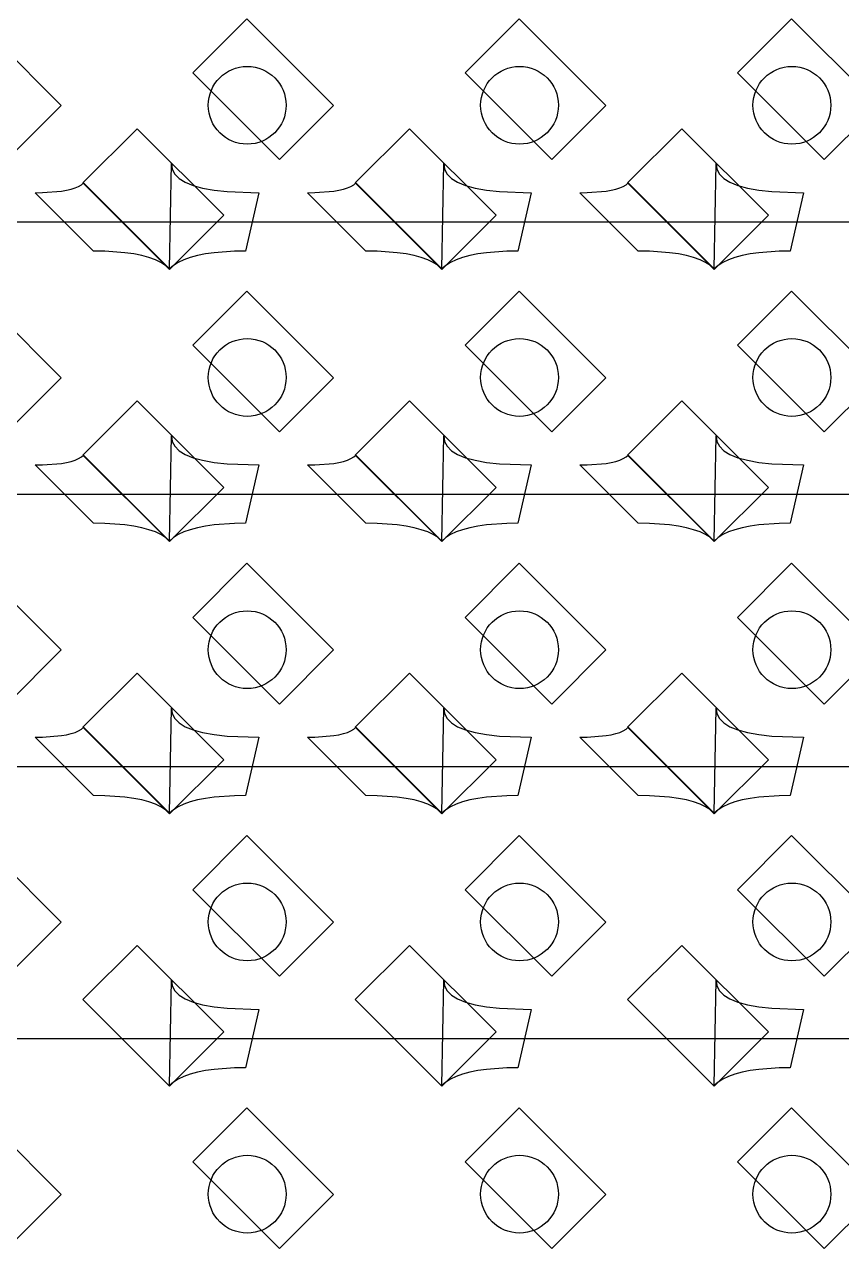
# Model space of a CAD drawing. Header units: inches. Extents: x 0.07 to 4.39, y 0.05 to 2.95.
# Drawn here: x 3.2228 to 3.4328, y 0.446 to 0.7608 of the extents above; entities that cross this region are included whole.
import ezdxf

# ---------------------------------------------------------------- set-up
doc = ezdxf.new("R2010")
doc.units = ezdxf.units.IN
doc.header["$MEASUREMENT"] = 0
doc.layers.add('Top Layer', color=1, linetype='Continuous')

# ---------------------------------------------------------------- blocks, each defined once
blk = doc.blocks.new('0805_P_______________1010')
at = {"layer": 'Top Layer'}
for p, q in [((-0.03937, 0.01575), (-0.01969, 0.01575)), ((-0.03937, -0.01575), (-0.03937, 0.01575)), ((-0.01969, 0.01575), (-0.01969, -0.01575)), ((0.01969, 0.01575), (0.03937, 0.01575)), ((0.01969, -0.01575), (0.01969, 0.01575)), ((0.03937, 0.01575), (0.03937, -0.01575)), ((-0.01969, -0.01575), (-0.03937, -0.01575)), ((0.03937, -0.01575), (0.01969, -0.01575))]:
    blk.add_line(p, q, dxfattribs=at)
blk = doc.blocks.new('0805_P_______________1011')
at = {"layer": 'Top Layer'}
for p, q in [((-0.03937, 0.01575), (-0.01969, 0.01575)), ((-0.03937, -0.01575), (-0.03937, 0.01575)), ((-0.01969, 0.01575), (-0.01969, -0.01575)), ((0.01969, 0.01575), (0.03937, 0.01575)), ((0.01969, -0.01575), (0.01969, 0.01575)), ((0.03937, 0.01575), (0.03937, -0.01575)), ((-0.01969, -0.01575), (-0.03937, -0.01575)), ((0.03937, -0.01575), (0.01969, -0.01575))]:
    blk.add_line(p, q, dxfattribs=at)
blk = doc.blocks.new('0805_P_______________1012')
at = {"layer": 'Top Layer'}
for p, q in [((-0.03937, 0.01575), (-0.01969, 0.01575)), ((-0.03937, -0.01575), (-0.03937, 0.01575)), ((-0.01969, 0.01575), (-0.01969, -0.01575)), ((0.01969, 0.01575), (0.03937, 0.01575)), ((0.01969, -0.01575), (0.01969, 0.01575)), ((0.03937, 0.01575), (0.03937, -0.01575)), ((-0.01969, -0.01575), (-0.03937, -0.01575)), ((0.03937, -0.01575), (0.01969, -0.01575))]:
    blk.add_line(p, q, dxfattribs=at)
blk = doc.blocks.new('0805_P_______________1013')
at = {"layer": 'Top Layer'}
for p, q in [((-0.03937, 0.01575), (-0.01969, 0.01575)), ((-0.03937, -0.01575), (-0.03937, 0.01575)), ((-0.01969, 0.01575), (-0.01969, -0.01575)), ((0.01969, 0.01575), (0.03937, 0.01575)), ((0.01969, -0.01575), (0.01969, 0.01575)), ((0.03937, 0.01575), (0.03937, -0.01575)), ((-0.01969, -0.01575), (-0.03937, -0.01575)), ((0.03937, -0.01575), (0.01969, -0.01575))]:
    blk.add_line(p, q, dxfattribs=at)
blk = doc.blocks.new('0805_P_______________1050')
at = {"layer": 'Top Layer'}
for p, q in [((-0.03937, 0.01575), (-0.01969, 0.01575)), ((-0.03937, -0.01575), (-0.03937, 0.01575)), ((-0.01969, 0.01575), (-0.01969, -0.01575)), ((0.01969, 0.01575), (0.03937, 0.01575)), ((0.01969, -0.01575), (0.01969, 0.01575)), ((0.03937, 0.01575), (0.03937, -0.01575)), ((-0.01969, -0.01575), (-0.03937, -0.01575)), ((0.03937, -0.01575), (0.01969, -0.01575))]:
    blk.add_line(p, q, dxfattribs=at)
blk = doc.blocks.new('0805_P_______________1051')
at = {"layer": 'Top Layer'}
for p, q in [((-0.03937, 0.01575), (-0.01969, 0.01575)), ((-0.03937, -0.01575), (-0.03937, 0.01575)), ((-0.01969, 0.01575), (-0.01969, -0.01575)), ((0.01969, 0.01575), (0.03937, 0.01575)), ((0.01969, -0.01575), (0.01969, 0.01575)), ((0.03937, 0.01575), (0.03937, -0.01575)), ((-0.01969, -0.01575), (-0.03937, -0.01575)), ((0.03937, -0.01575), (0.01969, -0.01575))]:
    blk.add_line(p, q, dxfattribs=at)
blk = doc.blocks.new('0805_P_______________1052')
at = {"layer": 'Top Layer'}
for p, q in [((-0.03937, 0.01575), (-0.01969, 0.01575)), ((-0.03937, -0.01575), (-0.03937, 0.01575)), ((-0.01969, 0.01575), (-0.01969, -0.01575)), ((0.01969, 0.01575), (0.03937, 0.01575)), ((0.01969, -0.01575), (0.01969, 0.01575)), ((0.03937, 0.01575), (0.03937, -0.01575)), ((-0.01969, -0.01575), (-0.03937, -0.01575)), ((0.03937, -0.01575), (0.01969, -0.01575))]:
    blk.add_line(p, q, dxfattribs=at)
blk = doc.blocks.new('0805_P_______________1053')
at = {"layer": 'Top Layer'}
for p, q in [((-0.03937, 0.01575), (-0.01969, 0.01575)), ((-0.03937, -0.01575), (-0.03937, 0.01575)), ((-0.01969, 0.01575), (-0.01969, -0.01575)), ((0.01969, 0.01575), (0.03937, 0.01575)), ((0.01969, -0.01575), (0.01969, 0.01575)), ((0.03937, 0.01575), (0.03937, -0.01575)), ((-0.01969, -0.01575), (-0.03937, -0.01575)), ((0.03937, -0.01575), (0.01969, -0.01575))]:
    blk.add_line(p, q, dxfattribs=at)
blk = doc.blocks.new('0805_P_______________1090')
at = {"layer": 'Top Layer'}
for p, q in [((-0.03937, 0.01575), (-0.01969, 0.01575)), ((-0.03937, -0.01575), (-0.03937, 0.01575)), ((-0.01969, 0.01575), (-0.01969, -0.01575)), ((0.01969, 0.01575), (0.03937, 0.01575)), ((0.01969, -0.01575), (0.01969, 0.01575)), ((0.03937, 0.01575), (0.03937, -0.01575)), ((-0.01969, -0.01575), (-0.03937, -0.01575)), ((0.03937, -0.01575), (0.01969, -0.01575))]:
    blk.add_line(p, q, dxfattribs=at)
blk = doc.blocks.new('0805_P_______________1091')
at = {"layer": 'Top Layer'}
for p, q in [((-0.03937, 0.01575), (-0.01969, 0.01575)), ((-0.03937, -0.01575), (-0.03937, 0.01575)), ((-0.01969, 0.01575), (-0.01969, -0.01575)), ((0.01969, 0.01575), (0.03937, 0.01575)), ((0.01969, -0.01575), (0.01969, 0.01575)), ((0.03937, 0.01575), (0.03937, -0.01575)), ((-0.01969, -0.01575), (-0.03937, -0.01575)), ((0.03937, -0.01575), (0.01969, -0.01575))]:
    blk.add_line(p, q, dxfattribs=at)
blk = doc.blocks.new('0805_P_______________1092')
at = {"layer": 'Top Layer'}
for p, q in [((-0.03937, 0.01575), (-0.01969, 0.01575)), ((-0.03937, -0.01575), (-0.03937, 0.01575)), ((-0.01969, 0.01575), (-0.01969, -0.01575)), ((0.01969, 0.01575), (0.03937, 0.01575)), ((0.01969, -0.01575), (0.01969, 0.01575)), ((0.03937, 0.01575), (0.03937, -0.01575)), ((-0.01969, -0.01575), (-0.03937, -0.01575)), ((0.03937, -0.01575), (0.01969, -0.01575))]:
    blk.add_line(p, q, dxfattribs=at)
blk = doc.blocks.new('0805_P_______________1093')
at = {"layer": 'Top Layer'}
for p, q in [((-0.03937, 0.01575), (-0.01969, 0.01575)), ((-0.03937, -0.01575), (-0.03937, 0.01575)), ((-0.01969, 0.01575), (-0.01969, -0.01575)), ((0.01969, 0.01575), (0.03937, 0.01575)), ((0.01969, -0.01575), (0.01969, 0.01575)), ((0.03937, 0.01575), (0.03937, -0.01575)), ((-0.01969, -0.01575), (-0.03937, -0.01575)), ((0.03937, -0.01575), (0.01969, -0.01575))]:
    blk.add_line(p, q, dxfattribs=at)
blk = doc.blocks.new('0805_P_______________1130')
at = {"layer": 'Top Layer'}
for p, q in [((-0.03937, 0.01575), (-0.01969, 0.01575)), ((-0.03937, -0.01575), (-0.03937, 0.01575)), ((-0.01969, 0.01575), (-0.01969, -0.01575)), ((0.01969, 0.01575), (0.03937, 0.01575)), ((0.01969, -0.01575), (0.01969, 0.01575)), ((0.03937, 0.01575), (0.03937, -0.01575)), ((-0.01969, -0.01575), (-0.03937, -0.01575)), ((0.03937, -0.01575), (0.01969, -0.01575))]:
    blk.add_line(p, q, dxfattribs=at)
blk = doc.blocks.new('0805_P_______________1131')
at = {"layer": 'Top Layer'}
for p, q in [((-0.03937, 0.01575), (-0.01969, 0.01575)), ((-0.03937, -0.01575), (-0.03937, 0.01575)), ((-0.01969, 0.01575), (-0.01969, -0.01575)), ((0.01969, 0.01575), (0.03937, 0.01575)), ((0.01969, -0.01575), (0.01969, 0.01575)), ((0.03937, 0.01575), (0.03937, -0.01575)), ((-0.01969, -0.01575), (-0.03937, -0.01575)), ((0.03937, -0.01575), (0.01969, -0.01575))]:
    blk.add_line(p, q, dxfattribs=at)
blk = doc.blocks.new('0805_P_______________1132')
at = {"layer": 'Top Layer'}
for p, q in [((-0.03937, 0.01575), (-0.01969, 0.01575)), ((-0.03937, -0.01575), (-0.03937, 0.01575)), ((-0.01969, 0.01575), (-0.01969, -0.01575)), ((0.01969, 0.01575), (0.03937, 0.01575)), ((0.01969, -0.01575), (0.01969, 0.01575)), ((0.03937, 0.01575), (0.03937, -0.01575)), ((-0.01969, -0.01575), (-0.03937, -0.01575)), ((0.03937, -0.01575), (0.01969, -0.01575))]:
    blk.add_line(p, q, dxfattribs=at)
blk = doc.blocks.new('0805_P_______________1133')
at = {"layer": 'Top Layer'}
for p, q in [((-0.03937, 0.01575), (-0.01969, 0.01575)), ((-0.03937, -0.01575), (-0.03937, 0.01575)), ((-0.01969, 0.01575), (-0.01969, -0.01575)), ((0.01969, 0.01575), (0.03937, 0.01575)), ((0.01969, -0.01575), (0.01969, 0.01575)), ((0.03937, 0.01575), (0.03937, -0.01575)), ((-0.01969, -0.01575), (-0.03937, -0.01575)), ((0.03937, -0.01575), (0.01969, -0.01575))]:
    blk.add_line(p, q, dxfattribs=at)
blk = doc.blocks.new('0805_P_______________1170')
at = {"layer": 'Top Layer'}
for p, q in [((-0.03937, 0.01575), (-0.01969, 0.01575)), ((-0.03937, -0.01575), (-0.03937, 0.01575)), ((-0.01969, 0.01575), (-0.01969, -0.01575)), ((0.01969, 0.01575), (0.03937, 0.01575)), ((0.01969, -0.01575), (0.01969, 0.01575)), ((0.03937, 0.01575), (0.03937, -0.01575)), ((-0.01969, -0.01575), (-0.03937, -0.01575)), ((0.03937, -0.01575), (0.01969, -0.01575))]:
    blk.add_line(p, q, dxfattribs=at)
blk = doc.blocks.new('0805_P_______________1171')
at = {"layer": 'Top Layer'}
for p, q in [((-0.03937, 0.01575), (-0.01969, 0.01575)), ((-0.03937, -0.01575), (-0.03937, 0.01575)), ((-0.01969, 0.01575), (-0.01969, -0.01575)), ((0.01969, 0.01575), (0.03937, 0.01575)), ((0.01969, -0.01575), (0.01969, 0.01575)), ((0.03937, 0.01575), (0.03937, -0.01575)), ((-0.01969, -0.01575), (-0.03937, -0.01575)), ((0.03937, -0.01575), (0.01969, -0.01575))]:
    blk.add_line(p, q, dxfattribs=at)
blk = doc.blocks.new('0805_P_______________1172')
at = {"layer": 'Top Layer'}
for p, q in [((-0.03937, 0.01575), (-0.01969, 0.01575)), ((-0.03937, -0.01575), (-0.03937, 0.01575)), ((-0.01969, 0.01575), (-0.01969, -0.01575)), ((0.01969, 0.01575), (0.03937, 0.01575)), ((0.01969, -0.01575), (0.01969, 0.01575)), ((0.03937, 0.01575), (0.03937, -0.01575)), ((-0.01969, -0.01575), (-0.03937, -0.01575)), ((0.03937, -0.01575), (0.01969, -0.01575))]:
    blk.add_line(p, q, dxfattribs=at)
blk = doc.blocks.new('0805_P_______________1173')
at = {"layer": 'Top Layer'}
for p, q in [((-0.03937, 0.01575), (-0.01969, 0.01575)), ((-0.03937, -0.01575), (-0.03937, 0.01575)), ((-0.01969, 0.01575), (-0.01969, -0.01575)), ((0.01969, 0.01575), (0.03937, 0.01575)), ((0.01969, -0.01575), (0.01969, 0.01575)), ((0.03937, 0.01575), (0.03937, -0.01575)), ((-0.01969, -0.01575), (-0.03937, -0.01575)), ((0.03937, -0.01575), (0.01969, -0.01575))]:
    blk.add_line(p, q, dxfattribs=at)

msp = doc.modelspace()

# ---------------------------------------------------------------- linework, layer by layer
at = {"layer": 'Top Layer'}
for p, q in [((3.26005, 0.69795), (3.26051, 0.725)), ((3.26051, 0.725), (3.26071, 0.72357)), ((3.33005, 0.69795), (3.33051, 0.725)), ((3.33051, 0.725), (3.33071, 0.72357)), ((3.40005, 0.69795), (3.40051, 0.725)), ((3.40051, 0.725), (3.40071, 0.72357)), ((3.26071, 0.72357), (3.26137, 0.7223)), ((3.26137, 0.7223), (3.26248, 0.72118)), ((3.26248, 0.72118), (3.26405, 0.7202)), ((3.33071, 0.72357), (3.33137, 0.7223)), ((3.33137, 0.7223), (3.33248, 0.72118)), ((3.33248, 0.72118), (3.33405, 0.7202)), ((3.40071, 0.72357), (3.40137, 0.7223)), ((3.40137, 0.7223), (3.40248, 0.72118)), ((3.40248, 0.72118), (3.40405, 0.7202)), ((3.22741, 0.71753), (3.23225, 0.71791)), ((3.23225, 0.71791), (3.23356, 0.71814)), ((3.23356, 0.71814), (3.23474, 0.71842)), ((3.23474, 0.71842), (3.23576, 0.71875)), ((3.23576, 0.71875), (3.23664, 0.71914)), ((3.23664, 0.71914), (3.23737, 0.71957)), ((3.23737, 0.71957), (3.23795, 0.72006)), ((3.23795, 0.72006), (3.26005, 0.69795)), ((3.26405, 0.7202), (3.26607, 0.71937)), ((3.26607, 0.71937), (3.26855, 0.7187)), ((3.26855, 0.7187), (3.27148, 0.71818)), ((3.27148, 0.71818), (3.27487, 0.7178)), ((3.27487, 0.7178), (3.28301, 0.7175)), ((3.29741, 0.71753), (3.30225, 0.71791)), ((3.30225, 0.71791), (3.30356, 0.71814)), ((3.30356, 0.71814), (3.30474, 0.71842)), ((3.30474, 0.71842), (3.30576, 0.71875)), ((3.30576, 0.71875), (3.30664, 0.71914)), ((3.30664, 0.71914), (3.30737, 0.71957)), ((3.30737, 0.71957), (3.30795, 0.72006)), ((3.30795, 0.72006), (3.33005, 0.69795)), ((3.33405, 0.7202), (3.33607, 0.71937)), ((3.33607, 0.71937), (3.33855, 0.7187)), ((3.33855, 0.7187), (3.34148, 0.71818)), ((3.34148, 0.71818), (3.34487, 0.7178)), ((3.34487, 0.7178), (3.35301, 0.7175)), ((3.36741, 0.71753), (3.37225, 0.71791)), ((3.37225, 0.71791), (3.37356, 0.71814)), ((3.37356, 0.71814), (3.37474, 0.71842)), ((3.37474, 0.71842), (3.37576, 0.71875)), ((3.37576, 0.71875), (3.37664, 0.71914)), ((3.37664, 0.71914), (3.37737, 0.71957)), ((3.37737, 0.71957), (3.37795, 0.72006)), ((3.37795, 0.72006), (3.40005, 0.69795)), ((3.40405, 0.7202), (3.40607, 0.71937)), ((3.40607, 0.71937), (3.40855, 0.7187)), ((3.40855, 0.7187), (3.41148, 0.71818)), ((3.41148, 0.71818), (3.41487, 0.7178)), ((3.41487, 0.7178), (3.42301, 0.7175)), ((3.22551, 0.7175), (3.22741, 0.71753)), ((3.24051, 0.7025), (3.22551, 0.7175)), ((3.28301, 0.7175), (3.2796, 0.7025)), ((3.29551, 0.7175), (3.29741, 0.71753)), ((3.31051, 0.7025), (3.29551, 0.7175)), ((3.35301, 0.7175), (3.3496, 0.7025)), ((3.36551, 0.7175), (3.36741, 0.71753)), ((3.38051, 0.7025), (3.36551, 0.7175)), ((3.42301, 0.7175), (3.4196, 0.7025)), ((3.19006, 0.71), (3.26005, 0.71)), ((3.26005, 0.71), (3.39588, 0.71)), ((3.39588, 0.71), (3.47005, 0.71)), ((3.2434, 0.70245), (3.24051, 0.7025)), ((3.24857, 0.70209), (3.2434, 0.70245)), ((3.25084, 0.70177), (3.24857, 0.70209)), ((3.27154, 0.70209), (3.26927, 0.70177)), ((3.27671, 0.70245), (3.27154, 0.70209)), ((3.2796, 0.7025), (3.27671, 0.70245)), ((3.3134, 0.70245), (3.31051, 0.7025)), ((3.31857, 0.70209), (3.3134, 0.70245)), ((3.32084, 0.70177), (3.31857, 0.70209)), ((3.34154, 0.70209), (3.33927, 0.70177)), ((3.34671, 0.70245), (3.34154, 0.70209)), ((3.3496, 0.7025), (3.34671, 0.70245)), ((3.3834, 0.70245), (3.38051, 0.7025)), ((3.38857, 0.70209), (3.3834, 0.70245)), ((3.39084, 0.70177), (3.38857, 0.70209)), ((3.41154, 0.70209), (3.40927, 0.70177)), ((3.41671, 0.70245), (3.41154, 0.70209)), ((3.4196, 0.7025), (3.41671, 0.70245)), ((3.2529, 0.70136), (3.25084, 0.70177)), ((3.25475, 0.70086), (3.2529, 0.70136)), ((3.25639, 0.70027), (3.25475, 0.70086)), ((3.25782, 0.69959), (3.25639, 0.70027)), ((3.25904, 0.69882), (3.25782, 0.69959)), ((3.26005, 0.69795), (3.25904, 0.69882)), ((3.26107, 0.69882), (3.26005, 0.69795)), ((3.26229, 0.69959), (3.26107, 0.69882)), ((3.26372, 0.70027), (3.26229, 0.69959)), ((3.26536, 0.70086), (3.26372, 0.70027)), ((3.26721, 0.70136), (3.26536, 0.70086)), ((3.26927, 0.70177), (3.26721, 0.70136)), ((3.3229, 0.70136), (3.32084, 0.70177)), ((3.32475, 0.70086), (3.3229, 0.70136)), ((3.32639, 0.70027), (3.32475, 0.70086)), ((3.32782, 0.69959), (3.32639, 0.70027)), ((3.32904, 0.69882), (3.32782, 0.69959)), ((3.33005, 0.69795), (3.32904, 0.69882)), ((3.33107, 0.69882), (3.33005, 0.69795)), ((3.33229, 0.69959), (3.33107, 0.69882)), ((3.33372, 0.70027), (3.33229, 0.69959)), ((3.33536, 0.70086), (3.33372, 0.70027)), ((3.33721, 0.70136), (3.33536, 0.70086)), ((3.33927, 0.70177), (3.33721, 0.70136)), ((3.3929, 0.70136), (3.39084, 0.70177)), ((3.39475, 0.70086), (3.3929, 0.70136)), ((3.39639, 0.70027), (3.39475, 0.70086)), ((3.39782, 0.69959), (3.39639, 0.70027)), ((3.39904, 0.69882), (3.39782, 0.69959)), ((3.40005, 0.69795), (3.39904, 0.69882)), ((3.40107, 0.69882), (3.40005, 0.69795)), ((3.40229, 0.69959), (3.40107, 0.69882)), ((3.40372, 0.70027), (3.40229, 0.69959)), ((3.40536, 0.70086), (3.40372, 0.70027)), ((3.40721, 0.70136), (3.40536, 0.70086)), ((3.40927, 0.70177), (3.40721, 0.70136)), ((3.26005, 0.62795), (3.26051, 0.655)), ((3.26051, 0.655), (3.26071, 0.65358)), ((3.33005, 0.62795), (3.33051, 0.655)), ((3.33051, 0.655), (3.33071, 0.65358)), ((3.40005, 0.62795), (3.40051, 0.655)), ((3.40051, 0.655), (3.40071, 0.65358)), ((3.26071, 0.65358), (3.26137, 0.6523)), ((3.26137, 0.6523), (3.26248, 0.65117)), ((3.33071, 0.65358), (3.33137, 0.6523)), ((3.33137, 0.6523), (3.33248, 0.65117)), ((3.40071, 0.65358), (3.40137, 0.6523)), ((3.40137, 0.6523), (3.40248, 0.65117)), ((3.23356, 0.64814), (3.23474, 0.64842)), ((3.23474, 0.64842), (3.23576, 0.64875)), ((3.23576, 0.64875), (3.23664, 0.64914)), ((3.23664, 0.64914), (3.23737, 0.64957)), ((3.23737, 0.64957), (3.23795, 0.65006)), ((3.23795, 0.65006), (3.26005, 0.62795)), ((3.26248, 0.65117), (3.26405, 0.6502)), ((3.26405, 0.6502), (3.26607, 0.64938)), ((3.26607, 0.64938), (3.26855, 0.6487)), ((3.26855, 0.6487), (3.27148, 0.64817)), ((3.30356, 0.64814), (3.30474, 0.64842)), ((3.30474, 0.64842), (3.30576, 0.64875)), ((3.30576, 0.64875), (3.30664, 0.64914)), ((3.30664, 0.64914), (3.30737, 0.64957)), ((3.30737, 0.64957), (3.30795, 0.65006)), ((3.30795, 0.65006), (3.33005, 0.62795)), ((3.33248, 0.65117), (3.33405, 0.6502)), ((3.33405, 0.6502), (3.33607, 0.64938)), ((3.33607, 0.64938), (3.33855, 0.6487)), ((3.33855, 0.6487), (3.34148, 0.64817)), ((3.37356, 0.64814), (3.37474, 0.64842)), ((3.37474, 0.64842), (3.37576, 0.64875)), ((3.37576, 0.64875), (3.37664, 0.64914)), ((3.37664, 0.64914), (3.37737, 0.64957)), ((3.37737, 0.64957), (3.37795, 0.65006)), ((3.37795, 0.65006), (3.40005, 0.62795)), ((3.40248, 0.65117), (3.40405, 0.6502)), ((3.40405, 0.6502), (3.40607, 0.64938)), ((3.40607, 0.64938), (3.40855, 0.6487)), ((3.40855, 0.6487), (3.41148, 0.64817)), ((3.22551, 0.6475), (3.22741, 0.64753)), ((3.24051, 0.6325), (3.22551, 0.6475)), ((3.22741, 0.64753), (3.23225, 0.64791)), ((3.23225, 0.64791), (3.23356, 0.64814)), ((3.27148, 0.64817), (3.27487, 0.6478)), ((3.27487, 0.6478), (3.28301, 0.6475)), ((3.28301, 0.6475), (3.2796, 0.6325)), ((3.29551, 0.6475), (3.29741, 0.64753)), ((3.31051, 0.6325), (3.29551, 0.6475)), ((3.29741, 0.64753), (3.30225, 0.64791)), ((3.30225, 0.64791), (3.30356, 0.64814)), ((3.34148, 0.64817), (3.34487, 0.6478)), ((3.34487, 0.6478), (3.35301, 0.6475)), ((3.35301, 0.6475), (3.3496, 0.6325)), ((3.36551, 0.6475), (3.36741, 0.64753)), ((3.38051, 0.6325), (3.36551, 0.6475)), ((3.36741, 0.64753), (3.37225, 0.64791)), ((3.37225, 0.64791), (3.37356, 0.64814)), ((3.41148, 0.64817), (3.41487, 0.6478)), ((3.41487, 0.6478), (3.42301, 0.6475)), ((3.42301, 0.6475), (3.4196, 0.6325)), ((3.18588, 0.64), (3.25588, 0.64)), ((3.25588, 0.64), (3.46588, 0.64)), ((3.2434, 0.63245), (3.24051, 0.6325)), ((3.24857, 0.63209), (3.2434, 0.63245)), ((3.25084, 0.63177), (3.24857, 0.63209)), ((3.2529, 0.63136), (3.25084, 0.63177)), ((3.25475, 0.63086), (3.2529, 0.63136)), ((3.25639, 0.63027), (3.25475, 0.63086)), ((3.25782, 0.62959), (3.25639, 0.63027)), ((3.25904, 0.62882), (3.25782, 0.62959)), ((3.26229, 0.62959), (3.26107, 0.62882)), ((3.26372, 0.63027), (3.26229, 0.62959)), ((3.26536, 0.63086), (3.26372, 0.63027)), ((3.26721, 0.63136), (3.26536, 0.63086)), ((3.26927, 0.63177), (3.26721, 0.63136)), ((3.27154, 0.63209), (3.26927, 0.63177)), ((3.27671, 0.63245), (3.27154, 0.63209)), ((3.2796, 0.6325), (3.27671, 0.63245)), ((3.3134, 0.63245), (3.31051, 0.6325)), ((3.31857, 0.63209), (3.3134, 0.63245)), ((3.32084, 0.63177), (3.31857, 0.63209)), ((3.3229, 0.63136), (3.32084, 0.63177)), ((3.32475, 0.63086), (3.3229, 0.63136)), ((3.32639, 0.63027), (3.32475, 0.63086)), ((3.32782, 0.62959), (3.32639, 0.63027)), ((3.32904, 0.62882), (3.32782, 0.62959)), ((3.33229, 0.62959), (3.33107, 0.62882)), ((3.33372, 0.63027), (3.33229, 0.62959)), ((3.33536, 0.63086), (3.33372, 0.63027)), ((3.33721, 0.63136), (3.33536, 0.63086)), ((3.33927, 0.63177), (3.33721, 0.63136)), ((3.34154, 0.63209), (3.33927, 0.63177)), ((3.34671, 0.63245), (3.34154, 0.63209)), ((3.3496, 0.6325), (3.34671, 0.63245)), ((3.3834, 0.63245), (3.38051, 0.6325)), ((3.38857, 0.63209), (3.3834, 0.63245)), ((3.39084, 0.63177), (3.38857, 0.63209)), ((3.3929, 0.63136), (3.39084, 0.63177)), ((3.39475, 0.63086), (3.3929, 0.63136)), ((3.39639, 0.63027), (3.39475, 0.63086)), ((3.39782, 0.62959), (3.39639, 0.63027)), ((3.39904, 0.62882), (3.39782, 0.62959)), ((3.40229, 0.62959), (3.40107, 0.62882)), ((3.40372, 0.63027), (3.40229, 0.62959)), ((3.40536, 0.63086), (3.40372, 0.63027)), ((3.40721, 0.63136), (3.40536, 0.63086)), ((3.40927, 0.63177), (3.40721, 0.63136)), ((3.41154, 0.63209), (3.40927, 0.63177)), ((3.41671, 0.63245), (3.41154, 0.63209)), ((3.4196, 0.6325), (3.41671, 0.63245)), ((3.26005, 0.62795), (3.25904, 0.62882)), ((3.26107, 0.62882), (3.26005, 0.62795)), ((3.33005, 0.62795), (3.32904, 0.62882)), ((3.33107, 0.62882), (3.33005, 0.62795)), ((3.40005, 0.62795), (3.39904, 0.62882)), ((3.40107, 0.62882), (3.40005, 0.62795)), ((3.26005, 0.55795), (3.26051, 0.585)), ((3.26051, 0.585), (3.26071, 0.58357)), ((3.26071, 0.58357), (3.26137, 0.5823)), ((3.26137, 0.5823), (3.26248, 0.58117)), ((3.33005, 0.55795), (3.33051, 0.585)), ((3.33051, 0.585), (3.33071, 0.58357)), ((3.33071, 0.58357), (3.33137, 0.5823)), ((3.33137, 0.5823), (3.33248, 0.58117)), ((3.40005, 0.55795), (3.40051, 0.585)), ((3.40051, 0.585), (3.40071, 0.58357)), ((3.40071, 0.58357), (3.40137, 0.5823)), ((3.40137, 0.5823), (3.40248, 0.58117)), ((3.23576, 0.57875), (3.23664, 0.57914)), ((3.23664, 0.57914), (3.23737, 0.57957)), ((3.23737, 0.57957), (3.23795, 0.58005)), ((3.23795, 0.58005), (3.26005, 0.55795)), ((3.26248, 0.58117), (3.26405, 0.5802)), ((3.26405, 0.5802), (3.26607, 0.57937)), ((3.26607, 0.57937), (3.26855, 0.5787)), ((3.30576, 0.57875), (3.30664, 0.57914)), ((3.30664, 0.57914), (3.30737, 0.57957)), ((3.30737, 0.57957), (3.30795, 0.58005)), ((3.30795, 0.58005), (3.33005, 0.55795)), ((3.33248, 0.58117), (3.33405, 0.5802)), ((3.33405, 0.5802), (3.33607, 0.57937)), ((3.33607, 0.57937), (3.33855, 0.5787)), ((3.37576, 0.57875), (3.37664, 0.57914)), ((3.37664, 0.57914), (3.37737, 0.57957)), ((3.37737, 0.57957), (3.37795, 0.58005)), ((3.37795, 0.58005), (3.40005, 0.55795)), ((3.40248, 0.58117), (3.40405, 0.5802)), ((3.40405, 0.5802), (3.40607, 0.57937)), ((3.40607, 0.57937), (3.40855, 0.5787)), ((3.22551, 0.5775), (3.22741, 0.57753)), ((3.24051, 0.5625), (3.22551, 0.5775)), ((3.22741, 0.57753), (3.23225, 0.57791)), ((3.23225, 0.57791), (3.23356, 0.57814)), ((3.23356, 0.57814), (3.23474, 0.57842)), ((3.23474, 0.57842), (3.23576, 0.57875)), ((3.26855, 0.5787), (3.27148, 0.57817)), ((3.27148, 0.57817), (3.27487, 0.5778)), ((3.27487, 0.5778), (3.28301, 0.5775)), ((3.28301, 0.5775), (3.2796, 0.5625)), ((3.29551, 0.5775), (3.29741, 0.57753)), ((3.31051, 0.5625), (3.29551, 0.5775)), ((3.29741, 0.57753), (3.30225, 0.57791)), ((3.30225, 0.57791), (3.30356, 0.57814)), ((3.30356, 0.57814), (3.30474, 0.57842)), ((3.30474, 0.57842), (3.30576, 0.57875)), ((3.33855, 0.5787), (3.34148, 0.57817)), ((3.34148, 0.57817), (3.34487, 0.5778)), ((3.34487, 0.5778), (3.35301, 0.5775)), ((3.35301, 0.5775), (3.3496, 0.5625)), ((3.36551, 0.5775), (3.36741, 0.57753)), ((3.38051, 0.5625), (3.36551, 0.5775)), ((3.36741, 0.57753), (3.37225, 0.57791)), ((3.37225, 0.57791), (3.37356, 0.57814)), ((3.37356, 0.57814), (3.37474, 0.57842)), ((3.37474, 0.57842), (3.37576, 0.57875)), ((3.40855, 0.5787), (3.41148, 0.57817)), ((3.41148, 0.57817), (3.41487, 0.5778)), ((3.41487, 0.5778), (3.42301, 0.5775)), ((3.42301, 0.5775), (3.4196, 0.5625)), ((2.90588, 0.57), (3.25588, 0.57)), ((3.25588, 0.57), (3.32588, 0.57)), ((3.32588, 0.57), (3.64, 0.57)), ((3.2434, 0.56245), (3.24051, 0.5625)), ((3.24857, 0.56209), (3.2434, 0.56245)), ((3.25084, 0.56177), (3.24857, 0.56209)), ((3.2529, 0.56136), (3.25084, 0.56177)), ((3.25475, 0.56086), (3.2529, 0.56136)), ((3.25639, 0.56027), (3.25475, 0.56086)), ((3.25782, 0.55959), (3.25639, 0.56027)), ((3.26372, 0.56027), (3.26229, 0.55959)), ((3.26536, 0.56086), (3.26372, 0.56027)), ((3.26721, 0.56136), (3.26536, 0.56086)), ((3.26927, 0.56177), (3.26721, 0.56136)), ((3.27154, 0.56209), (3.26927, 0.56177)), ((3.27671, 0.56245), (3.27154, 0.56209)), ((3.2796, 0.5625), (3.27671, 0.56245)), ((3.3134, 0.56245), (3.31051, 0.5625)), ((3.31857, 0.56209), (3.3134, 0.56245)), ((3.32084, 0.56177), (3.31857, 0.56209)), ((3.3229, 0.56136), (3.32084, 0.56177)), ((3.32475, 0.56086), (3.3229, 0.56136)), ((3.32639, 0.56027), (3.32475, 0.56086)), ((3.32782, 0.55959), (3.32639, 0.56027)), ((3.33372, 0.56027), (3.33229, 0.55959)), ((3.33536, 0.56086), (3.33372, 0.56027)), ((3.33721, 0.56136), (3.33536, 0.56086)), ((3.33927, 0.56177), (3.33721, 0.56136)), ((3.34154, 0.56209), (3.33927, 0.56177)), ((3.34671, 0.56245), (3.34154, 0.56209)), ((3.3496, 0.5625), (3.34671, 0.56245)), ((3.3834, 0.56245), (3.38051, 0.5625)), ((3.38857, 0.56209), (3.3834, 0.56245)), ((3.39084, 0.56177), (3.38857, 0.56209)), ((3.3929, 0.56136), (3.39084, 0.56177)), ((3.39475, 0.56086), (3.3929, 0.56136)), ((3.39639, 0.56027), (3.39475, 0.56086)), ((3.39782, 0.55959), (3.39639, 0.56027)), ((3.40372, 0.56027), (3.40229, 0.55959)), ((3.40536, 0.56086), (3.40372, 0.56027)), ((3.40721, 0.56136), (3.40536, 0.56086)), ((3.40927, 0.56177), (3.40721, 0.56136)), ((3.41154, 0.56209), (3.40927, 0.56177)), ((3.41671, 0.56245), (3.41154, 0.56209)), ((3.4196, 0.5625), (3.41671, 0.56245)), ((3.25904, 0.55882), (3.25782, 0.55959)), ((3.26005, 0.55795), (3.25904, 0.55882)), ((3.26107, 0.55882), (3.26005, 0.55795)), ((3.26229, 0.55959), (3.26107, 0.55882)), ((3.32904, 0.55882), (3.32782, 0.55959)), ((3.33005, 0.55795), (3.32904, 0.55882)), ((3.33107, 0.55882), (3.33005, 0.55795)), ((3.33229, 0.55959), (3.33107, 0.55882)), ((3.39904, 0.55882), (3.39782, 0.55959)), ((3.40005, 0.55795), (3.39904, 0.55882)), ((3.40107, 0.55882), (3.40005, 0.55795)), ((3.40229, 0.55959), (3.40107, 0.55882)), ((3.26005, 0.48795), (3.26051, 0.515)), ((3.26051, 0.515), (3.26071, 0.51358)), ((3.26071, 0.51358), (3.26137, 0.5123)), ((3.33005, 0.48795), (3.33051, 0.515)), ((3.33051, 0.515), (3.33071, 0.51358)), ((3.33071, 0.51358), (3.33137, 0.5123)), ((3.40005, 0.48795), (3.40051, 0.515)), ((3.40051, 0.515), (3.40071, 0.51358)), ((3.40071, 0.51358), (3.40137, 0.5123)), ((3.26137, 0.5123), (3.26248, 0.51118)), ((3.26248, 0.51118), (3.26405, 0.5102)), ((3.26405, 0.5102), (3.26607, 0.50938)), ((3.33137, 0.5123), (3.33248, 0.51118)), ((3.33248, 0.51118), (3.33405, 0.5102)), ((3.33405, 0.5102), (3.33607, 0.50938)), ((3.40137, 0.5123), (3.40248, 0.51118)), ((3.40248, 0.51118), (3.40405, 0.5102)), ((3.40405, 0.5102), (3.40607, 0.50938)), ((3.26607, 0.50938), (3.26855, 0.5087)), ((3.26855, 0.5087), (3.27148, 0.50818)), ((3.27148, 0.50818), (3.27487, 0.5078)), ((3.27487, 0.5078), (3.28301, 0.5075)), ((3.28301, 0.5075), (3.2796, 0.4925)), ((3.33607, 0.50938), (3.33855, 0.5087)), ((3.33855, 0.5087), (3.34148, 0.50818)), ((3.34148, 0.50818), (3.34487, 0.5078)), ((3.34487, 0.5078), (3.35301, 0.5075)), ((3.35301, 0.5075), (3.3496, 0.4925)), ((3.40607, 0.50938), (3.40855, 0.5087)), ((3.40855, 0.5087), (3.41148, 0.50818)), ((3.41148, 0.50818), (3.41487, 0.5078)), ((3.41487, 0.5078), (3.42301, 0.5075)), ((3.42301, 0.5075), (3.4196, 0.4925)), ((3.12005, 0.5), (3.26005, 0.5)), ((3.26005, 0.5), (3.32588, 0.5)), ((3.32588, 0.5), (3.39588, 0.5)), ((3.39588, 0.5), (3.47005, 0.5)), ((3.26721, 0.49136), (3.26536, 0.49086)), ((3.26927, 0.49177), (3.26721, 0.49136)), ((3.27154, 0.49209), (3.26927, 0.49177)), ((3.27671, 0.49245), (3.27154, 0.49209)), ((3.2796, 0.4925), (3.27671, 0.49245)), ((3.33721, 0.49136), (3.33536, 0.49086)), ((3.33927, 0.49177), (3.33721, 0.49136)), ((3.34154, 0.49209), (3.33927, 0.49177)), ((3.34671, 0.49245), (3.34154, 0.49209)), ((3.3496, 0.4925), (3.34671, 0.49245)), ((3.40721, 0.49136), (3.40536, 0.49086)), ((3.40927, 0.49177), (3.40721, 0.49136)), ((3.41154, 0.49209), (3.40927, 0.49177)), ((3.41671, 0.49245), (3.41154, 0.49209)), ((3.4196, 0.4925), (3.41671, 0.49245)), ((3.26107, 0.48882), (3.26005, 0.48795)), ((3.26229, 0.48959), (3.26107, 0.48882)), ((3.26372, 0.49027), (3.26229, 0.48959)), ((3.26536, 0.49086), (3.26372, 0.49027)), ((3.33107, 0.48882), (3.33005, 0.48795)), ((3.33229, 0.48959), (3.33107, 0.48882)), ((3.33372, 0.49027), (3.33229, 0.48959)), ((3.33536, 0.49086), (3.33372, 0.49027)), ((3.40107, 0.48882), (3.40005, 0.48795)), ((3.40229, 0.48959), (3.40107, 0.48882)), ((3.40372, 0.49027), (3.40229, 0.48959)), ((3.40536, 0.49086), (3.40372, 0.49027))]:
    msp.add_line(p, q, dxfattribs=at)
for centre in [(3.28, 0.74), (3.35, 0.74), (3.42, 0.74), (3.28, 0.67), (3.35, 0.67), (3.42, 0.67), (3.28, 0.6), (3.35, 0.6), (3.42, 0.6), (3.28, 0.53), (3.35, 0.53), (3.42, 0.53), (3.28, 0.46), (3.35, 0.46), (3.42, 0.46)]:
    msp.add_circle(centre, 0.01, dxfattribs=at)

# ---------------------------------------------------------------- block references
at = {"rotation": 45}
for name, p in [('0805_P_______________1013', (3.235, 0.765)), ('0805_P_______________1012', (3.305, 0.765)), ('0805_P_______________1011', (3.375, 0.765)), ('0805_P_______________1010', (3.445, 0.765)), ('0805_P_______________1053', (3.235, 0.695)), ('0805_P_______________1052', (3.305, 0.695)), ('0805_P_______________1051', (3.375, 0.695)), ('0805_P_______________1050', (3.445, 0.695)), ('0805_P_______________1093', (3.235, 0.625)), ('0805_P_______________1092', (3.305, 0.625)), ('0805_P_______________1091', (3.375, 0.625)), ('0805_P_______________1090', (3.445, 0.625)), ('0805_P_______________1133', (3.235, 0.555)), ('0805_P_______________1132', (3.305, 0.555)), ('0805_P_______________1131', (3.375, 0.555)), ('0805_P_______________1130', (3.445, 0.555)), ('0805_P_______________1173', (3.235, 0.485)), ('0805_P_______________1172', (3.305, 0.485)), ('0805_P_______________1171', (3.375, 0.485)), ('0805_P_______________1170', (3.445, 0.485))]:
    msp.add_blockref(name, p, dxfattribs=at)

doc.saveas('drawing.dxf')
